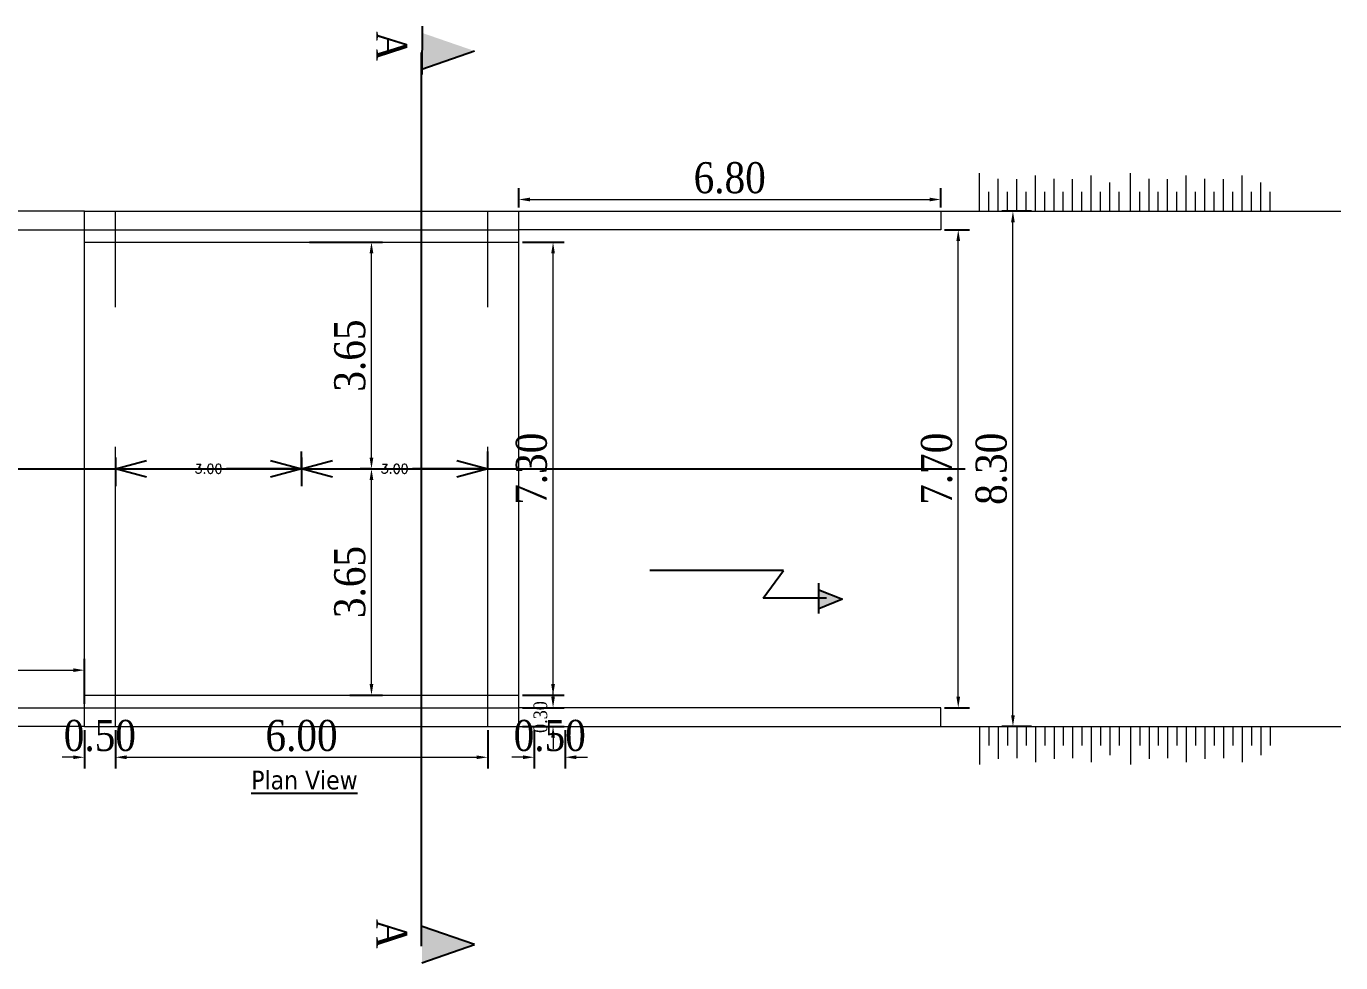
# Model space of a CAD drawing. Header units: inches. Extents: x 6 to 323, y 9 to 93.
# Drawn here: x 18.59 to 39.77, y 22.88 to 37.96 of the extents above; entities that cross this region are included whole.
import ezdxf

# ---------------------------------------------------------------- set-up
doc = ezdxf.new("R2010")
doc.units = ezdxf.units.IN
doc.header["$MEASUREMENT"] = 0
doc.linetypes.add('CENTER', pattern=[2, 1.25, -0.25, 0.25, -0.25])
doc.linetypes.add('HIDDEN', pattern=[0.375, 0.25, -0.125])
for name, color, linetype in [('center line', 251, 'CENTER'), ('Direction', 6, 'Continuous'), ('SUBSTR', 6, 'Continuous'), ('TEXT2', 7, 'Continuous')]:
    doc.layers.add(name, color=color, linetype=linetype)
for name, color, linetype, lineweight in [('dima', 7, 'Continuous', 0), ('hach', 251, 'Continuous', 0), ('hatch1', 251, 'Continuous', 0), ('text', 1, 'Continuous', 0), ('wall', 4, 'Continuous', 13)]:
    doc.layers.add(name, color=color, linetype=linetype, lineweight=lineweight)
doc.styles.get("Standard").update_dxf_attribs({"font": 'GARA.TTF'})
doc.styles.add('style1', font='txt.shx', dxfattribs={"height": 0.15})
doc.dimstyles.new('Standard$0', dxfattribs={"dimtxt": 1.2, "dimasz": 0.5, "dimexe": 0.28, "dimexo": 0.1625, "dimgap": 0.09, "dimtad": 0, "dimzin": 0, "dimdsep": 46, "dimtxsty": 'style1', "dimblk": 'OPEN30', "dimcen": 0.09, "dimclrd": 1, "dimclre": 5, "dimclrt": 7, "dimadec": 0, "dimazin": 0, "dimtfac": 1, "dimtofl": 0, "dimtmove": 0, "dimatfit": 3, "dimfxl": 0.18, "dimfxlon": 1, "dimtolj": 1, "dimtzin": 0, "dimarcsym": 0})

# ---------------------------------------------------------------- blocks, each defined once
blk = doc.blocks.new('*D9')
at = {"layer": 'Defpoints', "color": 0}
for p in [(19.524, 26.683), (20.024, 26.683), (20.024, 26.185)]:
    blk.add_point(p, dxfattribs=at)
at = {"layer": 'dima', "color": 21, "lineweight": -2}
for p, q in [((19.524, 26.621), (19.524, 26.005)), ((20.024, 26.621), (20.024, 26.005))]:
    blk.add_line(p, q, dxfattribs=at)
at = {"layer": 'dima', "color": 253}
for p, q in [((19.344, 26.185), (19.164, 26.185)), ((20.204, 26.185), (20.384, 26.185))]:
    blk.add_line(p, q, dxfattribs=at)
for points in [[(19.344, 26.215), (19.344, 26.155), (19.524, 26.185)], [(20.204, 26.215), (20.204, 26.155), (20.024, 26.185)]]:
    blk.add_solid(points, dxfattribs=at)
at = {"layer": 'dima', "insert": (19.774, 26.531), "char_height": 0.5, "attachment_point": 5}
blk.add_mtext('\\A1;0.50', dxfattribs=at)
blk = doc.blocks.new('*D10')
at = {"layer": 'Defpoints', "color": 0}
for p in [(20.024, 26.683), (26.024, 26.683), (26.024, 26.185)]:
    blk.add_point(p, dxfattribs=at)
at = {"layer": 'dima', "color": 21, "lineweight": -2}
for p, q in [((20.024, 26.621), (20.024, 26.005)), ((26.024, 26.621), (26.024, 26.005))]:
    blk.add_line(p, q, dxfattribs=at)
at = {"layer": 'dima', "color": 253}
blk.add_line((20.204, 26.185), (25.844, 26.185), dxfattribs=at)
for points in [[(20.204, 26.215), (20.204, 26.155), (20.024, 26.185)], [(25.844, 26.215), (25.844, 26.155), (26.024, 26.185)]]:
    blk.add_solid(points, dxfattribs=at)
at = {"layer": 'dima', "insert": (23.024, 26.531), "char_height": 0.5, "attachment_point": 5}
blk.add_mtext('\\A1;6.00', dxfattribs=at)
blk = doc.blocks.new('*D11')
at = {"layer": 'Defpoints', "color": 0}
for p in [(26.774, 26.683), (27.274, 26.683), (27.274, 26.185)]:
    blk.add_point(p, dxfattribs=at)
at = {"layer": 'dima', "color": 21, "lineweight": -2}
for p, q in [((26.774, 26.621), (26.774, 26.005)), ((27.274, 26.621), (27.274, 26.005))]:
    blk.add_line(p, q, dxfattribs=at)
at = {"layer": 'dima', "color": 253}
for p, q in [((26.594, 26.185), (26.414, 26.185)), ((27.454, 26.185), (27.634, 26.185))]:
    blk.add_line(p, q, dxfattribs=at)
for points in [[(26.594, 26.215), (26.594, 26.155), (26.774, 26.185)], [(27.454, 26.215), (27.454, 26.155), (27.274, 26.185)]]:
    blk.add_solid(points, dxfattribs=at)
at = {"layer": 'dima', "insert": (27.024, 26.531), "char_height": 0.5, "attachment_point": 5}
blk.add_mtext('\\A1;0.50', dxfattribs=at)
blk = doc.blocks.new('*D12')
at = {"layer": 'Defpoints', "color": 0}
for p in [(26.524, 26.983), (27.077, 26.983), (26.524, 26.683)]:
    blk.add_point(p, dxfattribs=at)
at = {"layer": 'dima', "color": 253}
for p, q in [((27.077, 27.163), (27.077, 27.343)), ((27.077, 26.503), (27.077, 26.323))]:
    blk.add_line(p, q, dxfattribs=at)
at = {"layer": 'dima', "color": 21, "lineweight": -2}
for p, q in [((26.587, 26.983), (27.257, 26.983)), ((26.587, 26.683), (27.257, 26.683))]:
    blk.add_line(p, q, dxfattribs=at)
at = {"layer": 'dima', "color": 253}
for points in [[(27.047, 27.163), (27.107, 27.163), (27.077, 26.983)], [(27.047, 26.503), (27.107, 26.503), (27.077, 26.683)]]:
    blk.add_solid(points, dxfattribs=at)
at = {"layer": 'dima', "insert": (26.875, 26.833), "char_height": 0.22, "attachment_point": 5, "rotation": 90}
blk.add_mtext('\\A1;0.30', dxfattribs=at)
blk = doc.blocks.new('*D13')
at = {"layer": 'Defpoints', "color": 0}
for p in [(26.524, 34.481), (27.077, 34.481), (26.524, 27.183)]:
    blk.add_point(p, dxfattribs=at)
at = {"layer": 'dima', "color": 21, "lineweight": -2}
for p, q in [((26.587, 34.481), (27.257, 34.481)), ((26.587, 27.183), (27.257, 27.183))]:
    blk.add_line(p, q, dxfattribs=at)
at = {"layer": 'dima', "color": 253}
blk.add_line((27.077, 27.363), (27.077, 34.301), dxfattribs=at)
for points in [[(27.047, 34.301), (27.107, 34.301), (27.077, 34.481)], [(27.047, 27.363), (27.107, 27.363), (27.077, 27.183)]]:
    blk.add_solid(points, dxfattribs=at)
at = {"layer": 'dima', "insert": (26.732, 30.832), "char_height": 0.5, "attachment_point": 5, "rotation": 90}
blk.add_mtext('\\A1;7.30', dxfattribs=at)
blk = doc.blocks.new('*D26')
at = {"layer": 'Defpoints', "color": 0}
for p in [(24.151, 30.832), (24.151, 30.832), (23.741, 27.183)]:
    blk.add_point(p, dxfattribs=at)
at = {"layer": 'dima', "color": 21, "lineweight": -2}
for p, q in [((24.151, 30.832), (24.331, 30.832)), ((23.803, 27.183), (24.331, 27.183))]:
    blk.add_line(p, q, dxfattribs=at)
at = {"layer": 'dima', "color": 253}
blk.add_line((24.151, 27.363), (24.151, 30.652), dxfattribs=at)
for points in [[(24.121, 30.652), (24.181, 30.652), (24.151, 30.832)], [(24.121, 27.363), (24.181, 27.363), (24.151, 27.183)]]:
    blk.add_solid(points, dxfattribs=at)
at = {"layer": 'dima', "insert": (23.805, 29.008), "char_height": 0.5, "attachment_point": 5, "rotation": 90}
blk.add_mtext('\\A1;3.65', dxfattribs=at)
blk = doc.blocks.new('*D27')
at = {"layer": 'Defpoints', "color": 0}
for p in [(23.024, 34.481), (24.151, 34.481), (24.151, 30.832)]:
    blk.add_point(p, dxfattribs=at)
at = {"layer": 'dima', "color": 21, "lineweight": -2}
for p, q in [((23.151, 34.481), (24.331, 34.481)), ((24.151, 30.832), (23.971, 30.832))]:
    blk.add_line(p, q, dxfattribs=at)
at = {"layer": 'dima', "color": 253}
blk.add_line((24.151, 31.012), (24.151, 34.301), dxfattribs=at)
for points in [[(24.121, 34.301), (24.181, 34.301), (24.151, 34.481)], [(24.121, 31.012), (24.181, 31.012), (24.151, 30.832)]]:
    blk.add_solid(points, dxfattribs=at)
at = {"layer": 'dima', "insert": (23.805, 32.656), "char_height": 0.5, "attachment_point": 5, "rotation": 90}
blk.add_mtext('\\A1;3.65', dxfattribs=at)
blk = doc.blocks.new('*D41')
at = {"layer": 'Defpoints', "color": 0}
for p in [(33.324, 35.17), (26.524, 34.981), (33.324, 34.981)]:
    blk.add_point(p, dxfattribs=at)
at = {"layer": 'dima', "color": 21, "lineweight": -2}
for p, q in [((26.524, 35.043), (26.524, 35.35)), ((33.324, 35.043), (33.324, 35.35))]:
    blk.add_line(p, q, dxfattribs=at)
at = {"layer": 'dima', "color": 253}
blk.add_line((26.704, 35.17), (33.144, 35.17), dxfattribs=at)
for points in [[(26.704, 35.2), (26.704, 35.14), (26.524, 35.17)], [(33.144, 35.2), (33.144, 35.14), (33.324, 35.17)]]:
    blk.add_solid(points, dxfattribs=at)
at = {"layer": 'dima', "insert": (29.924, 35.516), "char_height": 0.5, "attachment_point": 5}
blk.add_mtext('\\A1;6.80', dxfattribs=at)
blk = doc.blocks.new('*D42')
at = {"layer": 'Defpoints', "color": 0}
for p in [(19.524, 27.588), (12.724, 26.983), (19.524, 26.983)]:
    blk.add_point(p, dxfattribs=at)
at = {"layer": 'dima', "color": 21, "lineweight": -2}
for p, q in [((12.724, 27.046), (12.724, 27.768)), ((19.524, 27.046), (19.524, 27.768))]:
    blk.add_line(p, q, dxfattribs=at)
at = {"layer": 'dima', "color": 253}
blk.add_line((12.904, 27.588), (19.344, 27.588), dxfattribs=at)
for points in [[(12.904, 27.618), (12.904, 27.558), (12.724, 27.588)], [(19.344, 27.618), (19.344, 27.558), (19.524, 27.588)]]:
    blk.add_solid(points, dxfattribs=at)
at = {"layer": 'dima', "insert": (16.124, 27.934), "char_height": 0.5, "attachment_point": 5}
blk.add_mtext('\\A1;6.80', dxfattribs=at)
blk = doc.blocks.new('_Open30')
at = {"color": 0, "linetype": 'ByBlock', "lineweight": -2}
for p, q in [((-1, 0.268), (0, 0)), ((0, 0), (-1, -0.268)), ((0, 0), (-1, 0))]:
    blk.add_line(p, q, dxfattribs=at)
blk = doc.blocks.new('*D44')
at = {"layer": 'Defpoints', "color": 0}
for p in [(20.024, 34.481), (23.024, 34.481), (20.024, 30.832)]:
    blk.add_point(p, dxfattribs=at)
at = {"layer": 'dima', "color": 5, "lineweight": -2}
for p, q in [((20.024, 31.012), (20.024, 30.552)), ((23.024, 31.012), (23.024, 30.552))]:
    blk.add_line(p, q, dxfattribs=at)
at = {"layer": 'dima', "color": 1, "lineweight": -2}
for p, q in [((20.524, 30.832), (21.234, 30.832)), ((22.524, 30.832), (21.814, 30.832))]:
    blk.add_line(p, q, dxfattribs=at)
at = {"layer": 'dima', "color": 1, "lineweight": -2, "xscale": 0.5, "yscale": 0.5, "zscale": 0.5, "rotation": 180}
blk.add_blockref('_Open30', (20.024, 30.832), dxfattribs=at)
at = {"layer": 'dima', "color": 1, "lineweight": -2, "xscale": 0.5, "yscale": 0.5, "zscale": 0.5}
blk.add_blockref('_Open30', (23.024, 30.832), dxfattribs=at)
at = {"layer": 'dima', "color": 7, "insert": (21.524, 30.832), "char_height": 0.15, "attachment_point": 5, "style": 'style1'}
blk.add_mtext('\\A1;3.00', dxfattribs=at)
blk = doc.blocks.new('*D49')
at = {"layer": 'Defpoints', "color": 0}
for p in [(23.024, 30.832), (26.024, 30.832), (26.024, 30.832)]:
    blk.add_point(p, dxfattribs=at)
at = {"layer": 'dima', "color": 5, "lineweight": -2}
for p, q in [((23.024, 30.832), (23.024, 31.112)), ((26.024, 30.832), (26.024, 31.112))]:
    blk.add_line(p, q, dxfattribs=at)
at = {"layer": 'dima', "color": 1, "lineweight": -2}
for p, q in [((23.524, 30.832), (24.234, 30.832)), ((25.524, 30.832), (24.814, 30.832))]:
    blk.add_line(p, q, dxfattribs=at)
at = {"layer": 'dima', "color": 1, "lineweight": -2, "xscale": 0.5, "yscale": 0.5, "zscale": 0.5, "rotation": 180}
blk.add_blockref('_Open30', (23.024, 30.832), dxfattribs=at)
at = {"layer": 'dima', "color": 1, "lineweight": -2, "xscale": 0.5, "yscale": 0.5, "zscale": 0.5}
blk.add_blockref('_Open30', (26.024, 30.832), dxfattribs=at)
at = {"layer": 'dima', "color": 7, "insert": (24.524, 30.832), "char_height": 0.15, "attachment_point": 5, "style": 'style1'}
blk.add_mtext('\\A1;3.00', dxfattribs=at)
blk = doc.blocks.new('*D54')
at = {"layer": 'Defpoints', "color": 0}
for p in [(33.324, 34.681), (33.607, 34.681), (33.324, 26.983)]:
    blk.add_point(p, dxfattribs=at)
at = {"layer": 'dima', "color": 21, "lineweight": -2}
for p, q in [((33.387, 34.681), (33.787, 34.681)), ((33.387, 26.983), (33.787, 26.983))]:
    blk.add_line(p, q, dxfattribs=at)
at = {"layer": 'dima', "color": 253}
blk.add_line((33.607, 27.163), (33.607, 34.501), dxfattribs=at)
for points in [[(33.577, 34.501), (33.637, 34.501), (33.607, 34.681)], [(33.577, 27.163), (33.637, 27.163), (33.607, 26.983)]]:
    blk.add_solid(points, dxfattribs=at)
at = {"layer": 'dima', "insert": (33.261, 30.832), "char_height": 0.5, "attachment_point": 5, "rotation": 90}
blk.add_mtext('\\A1;7.70', dxfattribs=at)
blk = doc.blocks.new('*D55')
at = {"layer": 'Defpoints', "color": 0}
for p in [(34.488, 34.981), (34.85, 34.981), (34.85, 26.683)]:
    blk.add_point(p, dxfattribs=at)
at = {"layer": 'dima', "color": 21, "lineweight": -2}
for p, q in [((34.788, 34.981), (34.308, 34.981)), ((34.788, 26.683), (34.308, 26.683))]:
    blk.add_line(p, q, dxfattribs=at)
at = {"layer": 'dima', "color": 253}
blk.add_line((34.488, 26.863), (34.488, 34.801), dxfattribs=at)
for points in [[(34.458, 34.801), (34.518, 34.801), (34.488, 34.981)], [(34.458, 26.863), (34.518, 26.863), (34.488, 26.683)]]:
    blk.add_solid(points, dxfattribs=at)
at = {"layer": 'dima', "insert": (34.142, 30.832), "char_height": 0.5, "attachment_point": 5, "rotation": 90}
blk.add_mtext('\\A1;8.30', dxfattribs=at)

msp = doc.modelspace()

# ---------------------------------------------------------------- hatches: boundary and pattern name
at = {"layer": 'text'}
h = msp.add_hatch(color=256, dxfattribs=at)
h.set_gradient(color1=(0, 0, 255), one_color=1, tint=1)
h.paths.add_polyline_path([(24.966, 37.854), (24.965, 37.272), (25.809, 37.563)])
h = msp.add_hatch(color=256, dxfattribs=at)
h.set_gradient(color1=(0, 0, 255), one_color=1, tint=1)
h.paths.add_polyline_path([(31.74, 28.732), (31.358, 28.882), (31.358, 28.578)])
h = msp.add_hatch(color=256, dxfattribs=at)
h.set_gradient(color1=(0, 0, 255), one_color=1, tint=1)
h.paths.add_polyline_path([(24.966, 23.458), (24.965, 22.876), (25.809, 23.167)])

# ---------------------------------------------------------------- linework, layer by layer
at = {"layer": 'center line', "color": 5, "linetype": 'CENTER', "ltscale": 18}
msp.add_line((24.957, 23.143), (24.957, 37.539), dxfattribs=at)
at = {"layer": 'center line', "ltscale": 30}
msp.add_line((12.378, 30.832), (33.72, 30.832), dxfattribs=at)
at = {"layer": 'Direction', "color": 6, "linetype": 'Continuous'}
for p, q in [((30.789, 29.191), (28.636, 29.191)), ((30.462, 28.746), (30.789, 29.191)), ((31.486, 28.747), (30.462, 28.746))]:
    msp.add_line(p, q, dxfattribs=at)
at = {"layer": 'Direction', "color": 6, "linetype": 'Continuous', "ltscale": 10}
msp.add_line((31.358, 28.502), (31.358, 28.992), dxfattribs=at)
at = {"layer": 'Direction', "color": 4, "linetype": 'Continuous', "ltscale": 10}
for p, q in [((31.358, 28.882), (31.74, 28.732)), ((31.74, 28.732), (31.358, 28.578))]:
    msp.add_line(p, q, dxfattribs=at)
at = {"layer": 'hatch1'}
for p, q in [((33.95, 34.981), (33.95, 35.596)), ((36.381, 34.981), (36.381, 35.596)), ((34.25, 34.981), (34.25, 35.503)), ((34.55, 34.981), (34.55, 35.496)), ((34.85, 34.981), (34.85, 35.556)), ((35.15, 34.981), (35.15, 35.503)), ((35.45, 34.981), (35.45, 35.496)), ((35.75, 34.981), (35.75, 35.556)), ((35.75, 34.981), (35.75, 35.46)), ((36.05, 34.981), (36.05, 35.445)), ((36.681, 34.981), (36.681, 35.503)), ((36.981, 34.981), (36.981, 35.496)), ((37.281, 34.981), (37.281, 35.556)), ((37.581, 34.981), (37.581, 35.503)), ((37.881, 34.981), (37.881, 35.496)), ((38.181, 34.981), (38.181, 35.556)), ((38.181, 34.981), (38.181, 35.46)), ((38.481, 34.981), (38.481, 35.445)), ((34.1, 34.981), (34.1, 35.292)), ((34.4, 34.981), (34.4, 35.292)), ((34.7, 34.981), (34.7, 35.292)), ((35, 34.981), (35, 35.292)), ((35.3, 34.981), (35.3, 35.292)), ((35.6, 34.981), (35.6, 35.292)), ((35.9, 34.981), (35.9, 35.292)), ((36.2, 34.981), (36.2, 35.292)), ((36.531, 34.981), (36.531, 35.292)), ((36.831, 34.981), (36.831, 35.292)), ((37.131, 34.981), (37.131, 35.292)), ((37.431, 34.981), (37.431, 35.292)), ((37.731, 34.981), (37.731, 35.292)), ((38.031, 34.981), (38.031, 35.292)), ((38.331, 34.981), (38.331, 35.292)), ((38.631, 34.981), (38.631, 35.292)), ((33.324, 34.981), (39.77, 34.981)), ((33.324, 26.683), (39.77, 26.683)), ((33.95, 26.683), (33.95, 26.068)), ((34.1, 26.683), (34.1, 26.372)), ((34.25, 26.683), (34.25, 26.161)), ((34.4, 26.683), (34.4, 26.372)), ((34.55, 26.683), (34.55, 26.168)), ((34.7, 26.683), (34.7, 26.372)), ((34.85, 26.683), (34.85, 26.108)), ((35, 26.683), (35, 26.372)), ((35.15, 26.683), (35.15, 26.161)), ((35.3, 26.683), (35.3, 26.372)), ((35.45, 26.683), (35.45, 26.168)), ((35.6, 26.683), (35.6, 26.372)), ((35.75, 26.683), (35.75, 26.108)), ((35.75, 26.683), (35.75, 26.203)), ((35.9, 26.683), (35.9, 26.372)), ((36.05, 26.683), (36.05, 26.219)), ((36.2, 26.683), (36.2, 26.372)), ((36.381, 26.683), (36.381, 26.068)), ((36.531, 26.683), (36.531, 26.372)), ((36.681, 26.683), (36.681, 26.161)), ((36.831, 26.683), (36.831, 26.372)), ((36.981, 26.683), (36.981, 26.168)), ((37.131, 26.683), (37.131, 26.372)), ((37.281, 26.683), (37.281, 26.108)), ((37.431, 26.683), (37.431, 26.372)), ((37.581, 26.683), (37.581, 26.161)), ((37.731, 26.683), (37.731, 26.372)), ((37.881, 26.683), (37.881, 26.168)), ((38.031, 26.683), (38.031, 26.372)), ((38.181, 26.683), (38.181, 26.108)), ((38.181, 26.683), (38.181, 26.203)), ((38.331, 26.683), (38.331, 26.372)), ((38.481, 26.683), (38.481, 26.219)), ((38.631, 26.683), (38.631, 26.372))]:
    msp.add_line(p, q, dxfattribs=at)
at = {"layer": 'hatch1', "linetype": 'HIDDEN', "ltscale": 18}
for p, q in [((20.024, 26.683), (20.024, 34.981)), ((26.024, 26.683), (26.024, 34.981))]:
    msp.add_line(p, q, dxfattribs=at)
at = {"layer": 'SUBSTR', "color": 4, "linetype": 'Continuous', "ltscale": 10}
for p, q in [((24.967, 37.96), (24.965, 37.181)), ((24.965, 37.272), (25.809, 37.563)), ((25.809, 23.167), (24.966, 23.458)), ((24.965, 22.876), (25.809, 23.167))]:
    msp.add_line(p, q, dxfattribs=at)
at = {"layer": 'wall'}
for p, q in [((19.524, 34.981), (12.724, 34.981)), ((19.524, 34.981), (26.524, 34.981)), ((19.524, 26.683), (19.524, 34.981)), ((26.524, 26.683), (26.524, 34.981)), ((26.524, 34.981), (33.324, 34.981)), ((33.324, 34.981), (33.324, 34.681)), ((12.724, 34.681), (19.524, 34.681)), ((19.524, 34.681), (26.524, 34.681)), ((33.324, 34.681), (26.524, 34.681)), ((12.724, 26.983), (19.524, 26.983)), ((19.524, 26.983), (26.524, 26.983)), ((33.324, 26.983), (26.524, 26.983)), ((33.324, 26.683), (33.324, 26.983)), ((19.524, 26.683), (12.724, 26.683)), ((19.524, 26.683), (26.524, 26.683)), ((26.524, 26.683), (33.324, 26.683))]:
    msp.add_line(p, q, dxfattribs=at)
at = {"layer": 'wall', "color": 2}
for p, q in [((19.524, 34.481), (26.524, 34.481)), ((19.524, 27.183), (26.524, 27.183))]:
    msp.add_line(p, q, dxfattribs=at)

# ---------------------------------------------------------------- texts
at = {"layer": 'hach', "char_height": 0.5, "width": 0.99135, "attachment_point": 1, "rotation": 270}
for insert in [(24.727, 37.879), (24.727, 23.58)]:
    msp.add_mtext('{\\fGaramond|b0|i0|c0|p18;\\C2;A}', dxfattribs=dict(at, insert=insert))
at = {"layer": 'TEXT2', "insert": (22.215, 25.968), "char_height": 0.3, "width": 6.69771, "attachment_point": 1}
msp.add_mtext('{\\fTahoma|b0|i0|c0|p34;\\LPlan View}', dxfattribs=at)

# ---------------------------------------------------------------- dimensions: what is measured, and where the dimension line sits
at = {"layer": 'dima'}
for base, p1, p2, picture, middle in [((33.324, 35.17), (26.524, 34.981), (33.324, 34.981), '*D41', (29.924, 35.516)), ((19.524, 27.588), (12.724, 26.983), (19.524, 26.983), '*D42', (16.124, 27.934)), ((20.024, 26.185), (19.524, 26.683), (20.024, 26.683), '*D9', (19.774, 26.531)), ((26.024, 26.185), (20.024, 26.683), (26.024, 26.683), '*D10', (23.024, 26.531)), ((27.274, 26.185), (26.774, 26.683), (27.274, 26.683), '*D11', (27.024, 26.531))]:
    dim = msp.add_linear_dim(base=base, p1=p1, p2=p2, dimstyle='Standard$0', override={"dimtxt": 0.5, "dimasz": 0.18, "dimexe": 0.18, "dimexo": 0.0625, "dimtad": 1, "dimtxsty": 'Standard', "dimclrd": 253, "dimclre": 21, "dimclrt": 256, "dimtix": 1, "dimtmove": 1, "dimfxl": 1, "dimlwd": 65535}, dxfattribs=at)
    dim.commit()
    dim.dimension.update_dxf_attribs({"geometry": picture, "text_midpoint": middle})
for base, p1, p2, override, picture, middle in [((34.488, 34.981), (34.85, 26.683), (34.85, 34.981), {"dimtxt": 0.5, "dimasz": 0.18, "dimexe": 0.18, "dimexo": 0.0625, "dimtad": 1, "dimtxsty": 'Standard', "dimclrd": 253, "dimclre": 21, "dimclrt": 256, "dimtix": 1, "dimtmove": 1, "dimfxl": 1, "dimlwd": 65535}, '*D55', (34.142, 30.832)), ((33.607, 34.681), (33.324, 26.983), (33.324, 34.681), {"dimtxt": 0.5, "dimasz": 0.18, "dimexe": 0.18, "dimexo": 0.0625, "dimtad": 1, "dimtxsty": 'Standard', "dimclrd": 253, "dimclre": 21, "dimclrt": 256, "dimtix": 1, "dimtmove": 1, "dimfxl": 1, "dimlwd": 65535}, '*D54', (33.261, 30.832)), ((24.151, 34.481), (24.151, 30.832), (23.024, 34.481), {"dimtxt": 0.5, "dimasz": 0.18, "dimexe": 0.18, "dimexo": 0.0625, "dimtad": 1, "dimtxsty": 'Standard', "dimclrd": 253, "dimclre": 21, "dimclrt": 256, "dimtix": 1, "dimtmove": 1, "dimfxl": 1, "dimlwd": 65535}, '*D27', (23.805, 32.656)), ((27.077, 34.481), (26.524, 27.183), (26.524, 34.481), {"dimtxt": 0.5, "dimasz": 0.18, "dimexe": 0.18, "dimexo": 0.0625, "dimtad": 1, "dimtxsty": 'Standard', "dimclrd": 253, "dimclre": 21, "dimclrt": 256, "dimtix": 1, "dimtmove": 1, "dimfxl": 1, "dimlwd": 65535}, '*D13', (26.732, 30.832)), ((24.151, 30.832), (23.741, 27.183), (24.151, 30.832), {"dimtxt": 0.5, "dimasz": 0.18, "dimexe": 0.18, "dimexo": 0.0625, "dimtad": 1, "dimtxsty": 'Standard', "dimclrd": 253, "dimclre": 21, "dimclrt": 256, "dimtix": 1, "dimtmove": 1, "dimfxl": 1, "dimlwd": 65535}, '*D26', (23.805, 29.008)), ((27.077, 26.983), (26.524, 26.683), (26.524, 26.983), {"dimtxt": 0.22, "dimasz": 0.18, "dimexe": 0.18, "dimexo": 0.0625, "dimtad": 1, "dimtxsty": 'Standard', "dimclrd": 253, "dimclre": 21, "dimclrt": 256, "dimtix": 1, "dimtmove": 1, "dimfxl": 1, "dimlwd": 65535}, '*D12', (26.875, 26.833))]:
    dim = msp.add_linear_dim(base=base, p1=p1, p2=p2, angle=90, dimstyle='Standard$0', override=override, dxfattribs=at)
    dim.commit()
    dim.dimension.update_dxf_attribs({"geometry": picture, "text_midpoint": middle})
at = {"layer": 'dima', "color": 1}
for base, p1, p2, picture, middle in [((20.024, 30.832), (23.024, 34.481), (20.024, 34.481), '*D44', (21.524, 30.832)), ((26.024, 30.832), (23.024, 30.832), (26.024, 30.832), '*D49', (24.524, 30.832))]:
    dim = msp.add_linear_dim(base=base, p1=p1, p2=p2, dimstyle='Standard$0', dxfattribs=at)
    dim.commit()
    dim.dimension.update_dxf_attribs({"geometry": picture, "text_midpoint": middle})

doc.saveas('drawing.dxf')
